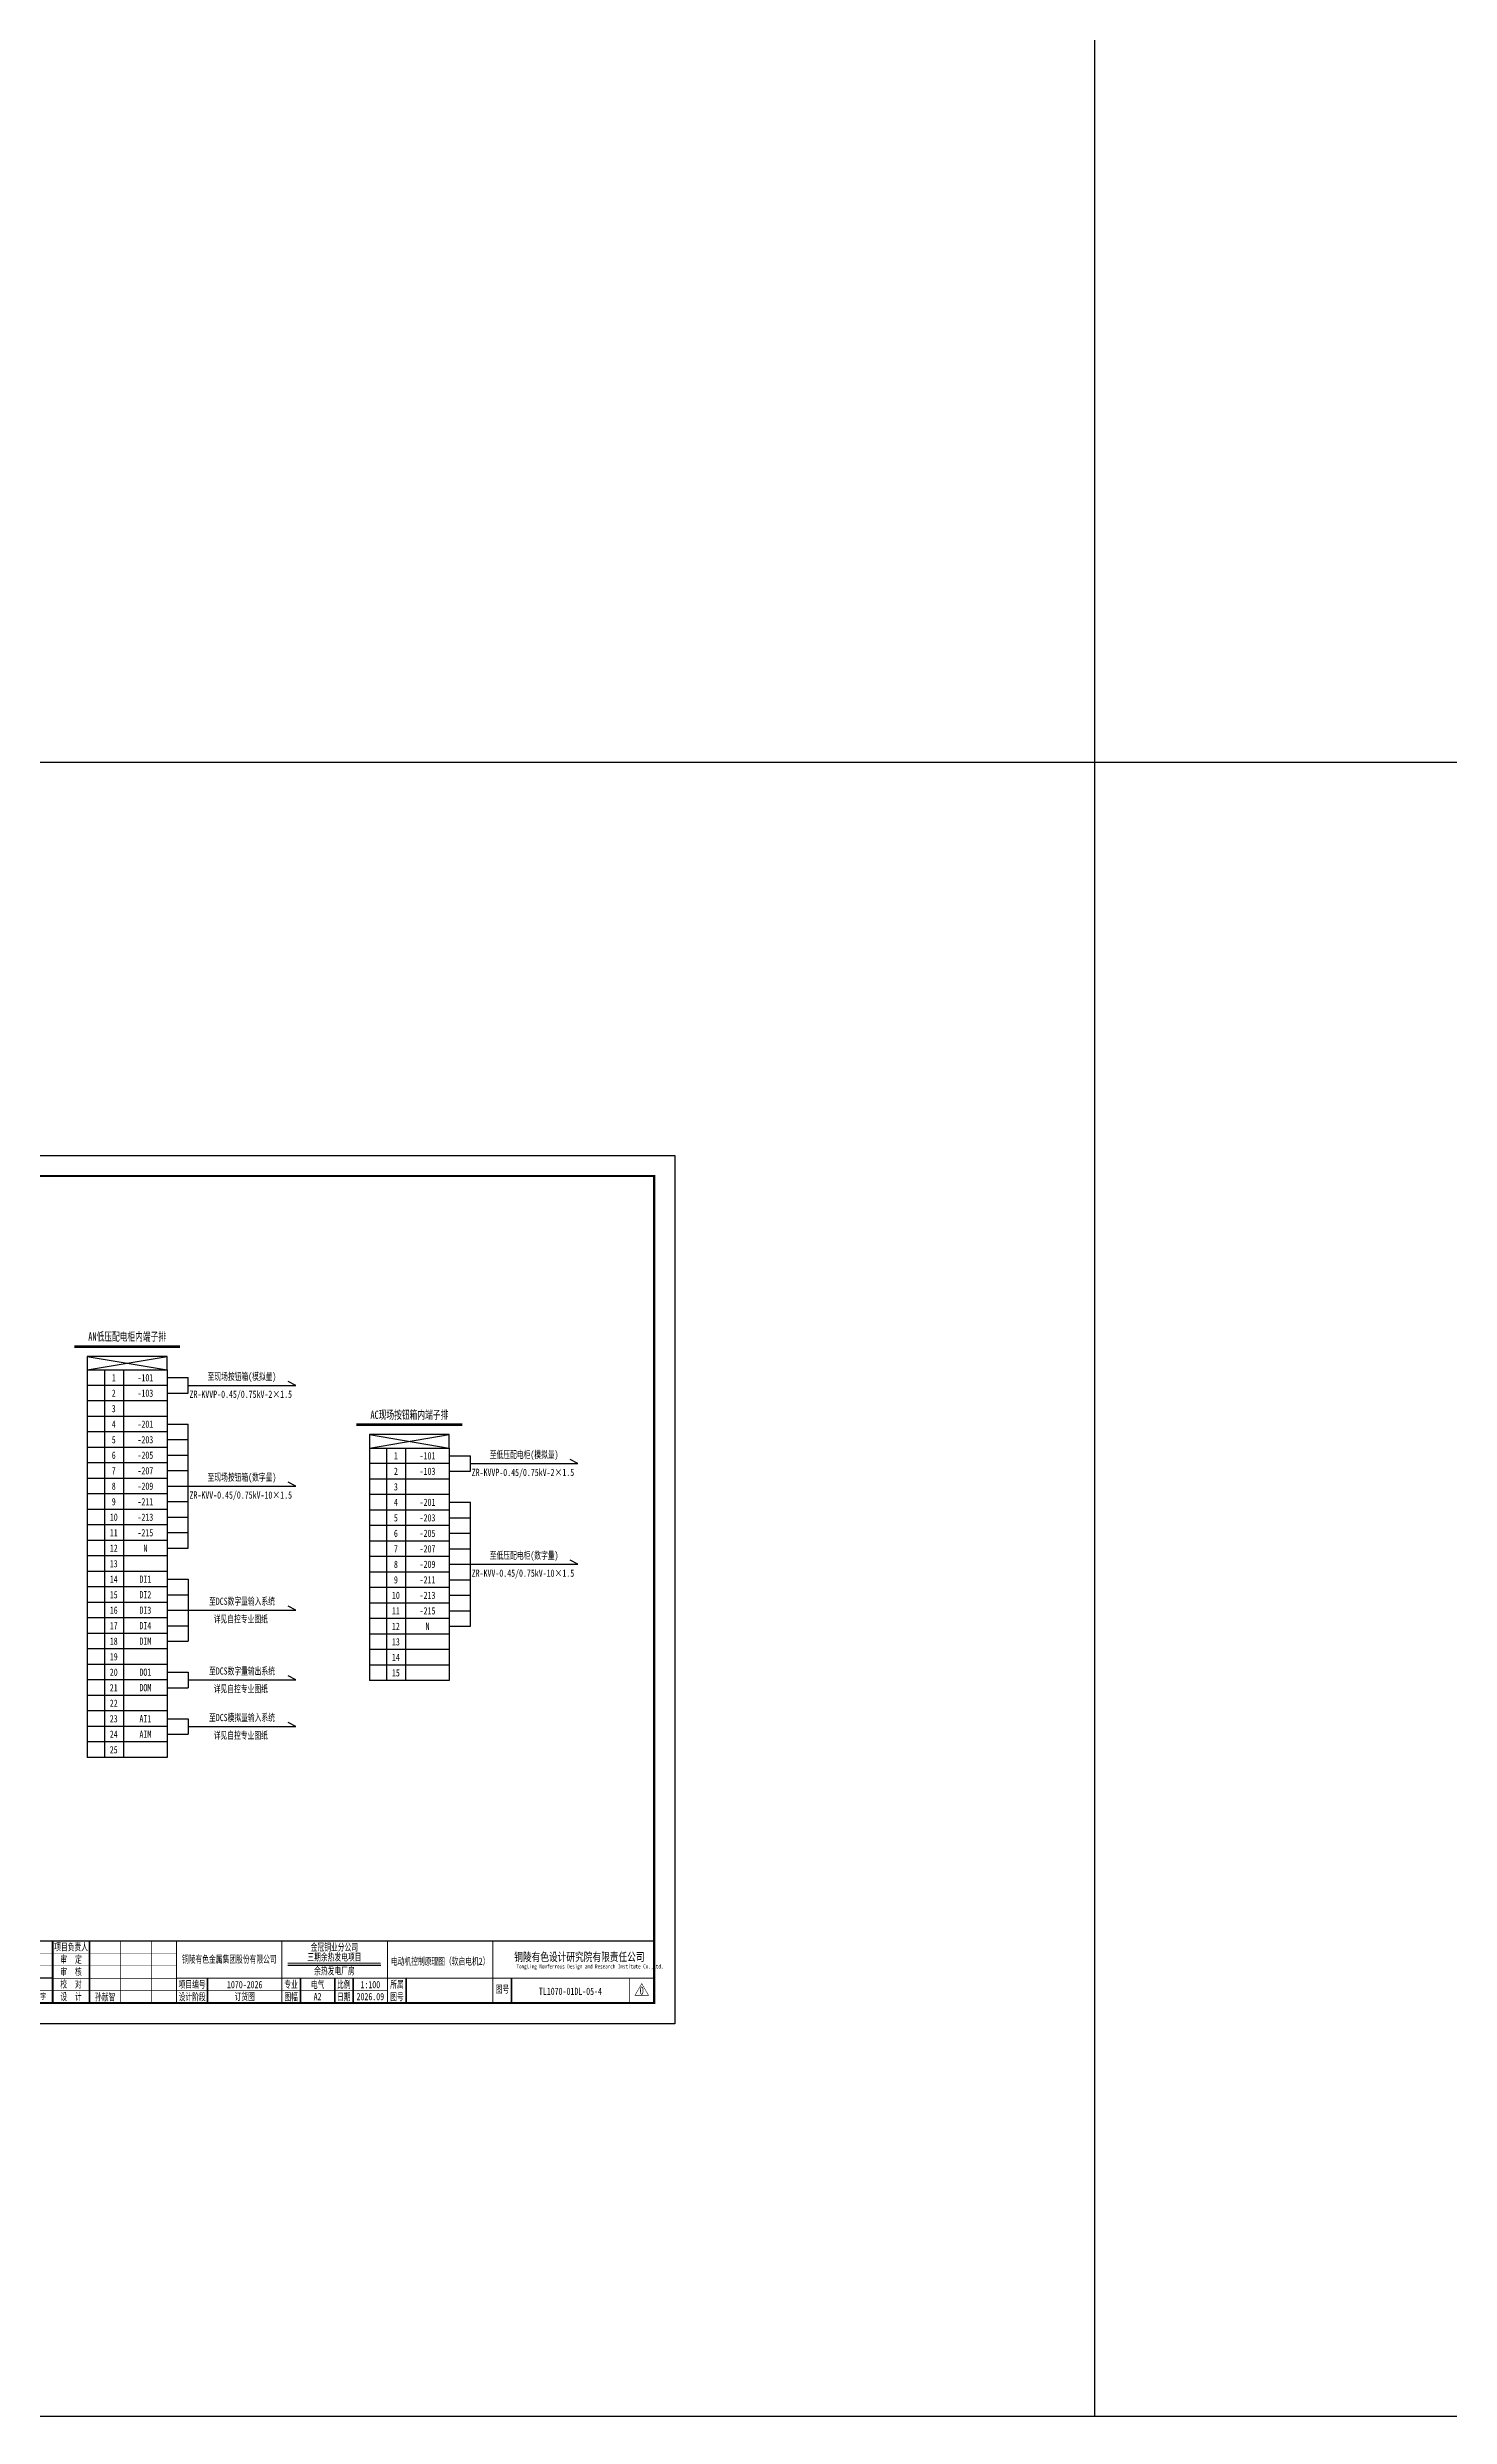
# Model space of a CAD drawing. Header units: millimetres. Extents: x -24326 to 675674, y 148048 to 606396.
# Drawn here: x 425032 to 492836, y 148048 to 262635 of the extents above; entities that cross this region are included whole.
import ezdxf
from ezdxf.enums import TextEntityAlignment as Align

# ---------------------------------------------------------------- set-up
doc = ezdxf.new("R2010")
doc.units = ezdxf.units.MM
doc.layers.add('CAXA0层', color=7, linetype='Continuous', lineweight=25)
doc.layers.add('SW', color=8, linetype='Continuous', lineweight=20)
for name, color, linetype in [('TEXT', 4, 'Continuous'), ('动力平面设备层', 1, 'Continuous'), ('图框', 7, 'Continuous'), ('照明平面设备层', 1, 'Continuous')]:
    doc.layers.add(name, color=color, linetype=linetype)
doc.styles.add('HZ', font='simsun.ttf', dxfattribs={"width": 0.75})
doc.styles.add('标准', font='NSimSun.ttf', dxfattribs={"width": 0.667})

# ---------------------------------------------------------------- blocks, each defined once
blk = doc.blocks.new('3')
at = {"layer": 'TEXT', "color": 7, "lineweight": 25, "style": 'HZ', "width": 0.75}
for s, height, p in [('铜陵有色设计研究院有限责任公司', 400, (221501, 249018)), ('Tongling Nonferrous Design and Research Institute Co.,Ltd.', 200, (221613, 248659))]:
    blk.add_text(s, height=height, dxfattribs=at).set_placement(p)
blk = doc.blocks.new('铜陵有色图签02')
at = {"layer": '图框', "linetype": 'Continuous', "lineweight": 50}
for p, q in [((-38401, 3003), (-38401, 1)), ((-29100, 3001), (-29100, 0))]:
    blk.add_line(p, q, dxfattribs=at)
at = {"layer": '图框', "color": 7, "linetype": 'Continuous', "lineweight": 25}
for p, q in [((-36201, 3010), (-36201, 9)), ((-34701, 3010), (-34701, 9)), ((-33401, 3017), (-33401, 16)), ((-31901, 3017), (-31901, 16)), ((-30601, 3017), (-30601, 16)), ((-29100, 1201), (-37501, 1201))]:
    blk.add_line(p, q, dxfattribs=at)
at = {"layer": '图框', "color": 7, "linetype": 'Continuous', "lineweight": 35}
for p, q in [((-27300, 3001), (-27300, 1)), ((-21600, 1197), (-21600, -3)), ((-17100, 1200), (-17100, 0)), ((-15450, 0), (-15450, 1200)), ((-14550, 1200), (-14550, 0)), ((-12000, 1201), (-12000, 1)), ((-6900, 1202), (-6900, 2))]:
    blk.add_line(p, q, dxfattribs=at)
at = {"layer": '图框', "lineweight": 25}
blk.add_line((-17723, 1830), (-13223, 1830), dxfattribs=at)
at = {"layer": '图框', "lineweight": 70, "const_width": 70}
blk.add_lwpolyline([(-17980, 3001), (0, 3001), (-38401, 3001)], dxfattribs=at)
at = {"layer": '图框', "color": 7, "linetype": 'Continuous', "lineweight": 25, "const_width": 25}
for points in [[(-37501, 3000), (-37501, 0)], [(-23100, 2401), (-37501, 2401)], [(-25800, 3001), (-25800, 1)], [(-24300, 3001), (-24300, 1)], [(-23100, 1801), (-37501, 1801)], [(-23100, 1201), (-29100, 1201)], [(-12900, 600), (-18000, 600), (-37501, 600)], [(-602, 943), (-932, 371), (-272, 371), (-602, 943)]]:
    blk.add_lwpolyline(points, dxfattribs=at)
at = {"layer": '图框', "linetype": 'Continuous', "lineweight": 50, "const_width": 50}
for points in [[(-23100, 3001), (-23100, 1)], [(-18000, 3000), (-18000, 0)]]:
    blk.add_lwpolyline(points, dxfattribs=at)
at = {"layer": '图框', "lineweight": 50, "const_width": 50}
for points in [[(-12900, 3001), (-12900, 1)], [(-7800, 3001), (-7800, 1)], [(0, 3000), (0, 0)], [(-23100, 1200), (0, 1200)]]:
    blk.add_lwpolyline(points, dxfattribs=at)
at = {"layer": '图框', "lineweight": 25, "const_width": 35}
blk.add_lwpolyline([(-17723, 1930), (-13223, 1930)], dxfattribs=at)
at = {"layer": '图框', "color": 7, "linetype": 'Continuous', "lineweight": 35, "const_width": 25}
blk.add_lwpolyline([(-1200, 1201), (-1200, 0)], dxfattribs=at)
at = {"layer": '图框', "linetype": 'Continuous', "lineweight": 70, "const_width": 70}
blk.add_lwpolyline([(-38401, 1), (0, 0)], dxfattribs=at)
at = {"layer": '图框', "lineweight": 25}
blk.add_blockref('3', (-228268, -246986), dxfattribs=at)
at = {"layer": 'TEXT', "color": 7, "lineweight": 25, "style": '标准', "width": 0.667}
for s, height, p in [('会', 300, (-37942, 2054)), ('冶  炼', 300, (-36862, 1955)), ('总  图', 300, (-36862, 2555)), ('建  筑', 300, (-34062, 2562)), ('化  工', 300, (-34062, 1962)), ('给排水', 300, (-31262, 1962)), ('热  工', 300, (-31262, 2562)), ('项目负责人', 350, (-28197, 2541)), ('审  定', 350, (-28197, 1941)), ('签', 300, (-37942, 1404)), ('选  矿', 300, (-36862, 1355)), ('暖  通', 300, (-34062, 1362)), ('自  控', 300, (-31262, 1362)), ('审  核', 350, (-28197, 1341)), ('栏', 300, (-37942, 754)), ('采  矿', 300, (-36862, 754)), ('专  业', 300, (-36862, 170)), ('签  字', 300, (-35449, 170)), ('机  械', 300, (-34062, 761)), ('专  业', 300, (-34062, 177)), ('签  字', 300, (-32649, 177)), ('专  业', 300, (-31262, 177)), ('电  气', 300, (-31262, 761)), ('签  字', 300, (-29849, 177)), ('校  对', 350, (-28197, 741)), ('设  计', 350, (-28197, 139)), ('项目编号', 350, (-22343, 730)), ('设计阶段', 350, (-22343, 130)), ('专业', 350, (-17559, 730)), ('图幅', 350, (-17559, 130)), ('比例', 350, (-15009, 730)), ('日期', 350, (-15009, 130)), ('所属', 350, (-12438, 730)), ('图号', 350, (-12438, 130)), ('图号', 350, (-7339, 495))]:
    blk.add_text(s, height=height, dxfattribs=at).set_placement(p, align=Align.CENTER)

msp = doc.modelspace()

# ---------------------------------------------------------------- linework, layer by layer
at = {"color": 2, "linetype": 'ByBlock', "lineweight": -3, "ltscale": 100}
for p, q in [((475673.59742, 148047.80554), (475673.59742, 548047.80554)), ((675673.59742, 228047.80554), (-24326.40258, 228047.80554)), ((675673.59742, 148047.80554), (-24326.40258, 148047.80554))]:
    msp.add_line(p, q, dxfattribs=at)
at = {"color": 2, "linetype": 'ByBlock', "lineweight": 25}
for p, q in [((426956.06393, 199323.53757), (430823.09037, 198672.70808)), ((426956.06393, 198672.70808), (430823.09037, 199323.53757)), ((426956.06393, 198672.70808), (426956.06393, 179927.64492)), ((426956.06393, 198672.70808), (430823.09037, 198672.70808)), ((427791.95857, 198672.70808), (427791.95857, 179927.64492)), ((428711.38047, 198672.70808), (428711.38047, 179927.64492)), ((430823.09037, 198672.70808), (430823.09037, 179927.64492)), ((430823.09037, 197922.90555), (426956.06393, 197922.90555)), ((430823.09037, 197173.10302), (426956.06393, 197173.10302)), ((430823.09037, 196423.3005), (426956.06393, 196423.3005)), ((430823.09037, 195673.49797), (426956.06393, 195673.49797)), ((430823.09037, 194923.69545), (426956.06393, 194923.69545)), ((430823.09037, 194173.89292), (426956.06393, 194173.89292)), ((430823.09037, 193424.09039), (426956.06393, 193424.09039)), ((430823.09037, 192674.28787), (426956.06393, 192674.28787)), ((430823.09037, 191924.48534), (426956.06393, 191924.48534)), ((430823.09037, 191174.68281), (426956.06393, 191174.68281)), ((430823.09037, 190424.88029), (426956.06393, 190424.88029)), ((430823.09037, 189675.07776), (426956.06393, 189675.07776)), ((430823.09037, 188925.27524), (426956.06393, 188925.27524)), ((430823.09037, 188175.47271), (426956.06393, 188175.47271)), ((430823.09037, 187425.67018), (426956.06393, 187425.67018)), ((430823.09037, 186675.86766), (426956.06393, 186675.86766)), ((430823.09037, 185926.06513), (426956.06393, 185926.06513)), ((430823.09037, 185176.26261), (426956.06393, 185176.26261)), ((430823.09037, 184426.46008), (426956.06393, 184426.46008)), ((430823.09037, 183676.65755), (426956.06393, 183676.65755)), ((430823.09037, 182926.85503), (426956.06393, 182926.85503)), ((430823.09037, 182177.0525), (426956.06393, 182177.0525)), ((430823.09037, 181427.24997), (426956.06393, 181427.24997)), ((430823.09037, 180677.44745), (426956.06393, 180677.44745)), ((430823.09037, 179927.64492), (426956.06393, 179927.64492))]:
    msp.add_line(p, q, dxfattribs=at)
at = {"color": 1, "linetype": 'ByBlock'}
for p, q in [((430823.09037, 198297.80681), (431842.07126, 198297.80681)), ((431842.07126, 197548.00429), (431842.07126, 198297.80681)), ((430823.09037, 197548.00429), (431842.07126, 197548.00429)), ((431842.07126, 197922.90555), (437043.30237, 197922.90555)), ((430823.09037, 196048.39923), (431842.07126, 196048.39923)), ((431842.07126, 190049.97903), (431842.07126, 196048.39923)), ((430823.09037, 195298.59671), (431842.07126, 195298.59671)), ((430823.09037, 194548.79418), (431842.07126, 194548.79418)), ((430823.09037, 193798.99166), (431842.07126, 193798.99166)), ((444467.33912, 194518.40609), (445486.32002, 194518.40609)), ((444467.33912, 193768.60357), (445486.32002, 193768.60357)), ((445486.32002, 193768.60357), (445486.32002, 194518.40609)), ((445486.32002, 194143.50483), (450687.55112, 194143.50483)), ((430823.09037, 193049.18913), (431842.07126, 193049.18913)), ((431842.07126, 193049.18913), (437043.30237, 193049.18913)), ((430823.09037, 192299.3866), (431842.07126, 192299.3866)), ((430823.09037, 191549.58408), (431842.07126, 191549.58408)), ((444467.33912, 192268.99851), (445486.32002, 192268.99851)), ((444467.33912, 191519.19599), (445486.32002, 191519.19599)), ((445486.32002, 186270.5783), (445486.32002, 192268.99851)), ((430823.09037, 190799.78155), (431842.07126, 190799.78155)), ((444467.33912, 190769.39346), (445486.32002, 190769.39346)), ((430823.09037, 190049.97903), (431842.07126, 190049.97903)), ((444467.33912, 190019.59094), (445486.32002, 190019.59094)), ((444467.33912, 189269.78841), (445486.32002, 189269.78841)), ((445486.32002, 189269.78841), (450687.55112, 189269.78841)), ((430823.09037, 188550.37397), (431842.07126, 188550.37397)), ((444467.33912, 188519.98588), (445486.32002, 188519.98588)), ((430823.09037, 187800.57145), (431842.07126, 187800.57145)), ((430823.09037, 187050.76892), (431842.07126, 187050.76892)), ((431842.07126, 187050.76892), (437043.30237, 187050.76892)), ((444467.33912, 187770.18336), (445486.32002, 187770.18336)), ((444467.33912, 187020.38083), (445486.32002, 187020.38083)), ((430823.09037, 186300.96639), (431842.07126, 186300.96639)), ((444467.33912, 186270.5783), (445486.32002, 186270.5783)), ((430823.09037, 185551.16387), (431842.07126, 185551.16387)), ((430823.09037, 184051.55882), (431842.07126, 184051.55882)), ((431842.07126, 183676.65755), (437043.30237, 183676.65755)), ((430823.09037, 183301.75629), (431842.07126, 183301.75629)), ((430823.09037, 181802.15124), (431842.07126, 181802.15124)), ((430823.09037, 181052.34871), (431842.07126, 181052.34871)), ((431842.07126, 181427.24997), (437043.30237, 181427.24997))]:
    msp.add_line(p, q, dxfattribs=at)
at = {"color": 3, "linetype": 'ByBlock', "lineweight": 25}
for p, q in [((440600.31269, 195544.13685), (444467.33912, 194893.30736)), ((440600.31269, 194893.30736), (444467.33912, 195544.13685)), ((440600.31269, 194893.30736), (440600.31269, 183646.26946)), ((440600.31269, 194893.30736), (444467.33912, 194893.30736)), ((441436.20732, 194893.30736), (441436.20732, 183646.26946)), ((442355.62923, 194893.30736), (442355.62923, 183646.26946)), ((444467.33912, 194893.30736), (444467.33912, 183646.26946)), ((444467.33912, 194143.50483), (440600.31269, 194143.50483)), ((444467.33912, 193393.7023), (440600.31269, 193393.7023)), ((444467.33912, 192643.89978), (440600.31269, 192643.89978)), ((444467.33912, 191894.09725), (440600.31269, 191894.09725)), ((444467.33912, 191144.29472), (440600.31269, 191144.29472)), ((444467.33912, 190394.4922), (440600.31269, 190394.4922)), ((444467.33912, 189644.68967), (440600.31269, 189644.68967)), ((444467.33912, 188894.88715), (440600.31269, 188894.88715)), ((444467.33912, 188145.08462), (440600.31269, 188145.08462)), ((444467.33912, 187395.28209), (440600.31269, 187395.28209)), ((444467.33912, 186645.47957), (440600.31269, 186645.47957)), ((444467.33912, 185895.67704), (440600.31269, 185895.67704)), ((444467.33912, 185145.87452), (440600.31269, 185145.87452)), ((444467.33912, 184396.07199), (440600.31269, 184396.07199)), ((444467.33912, 183646.26946), (440600.31269, 183646.26946))]:
    msp.add_line(p, q, dxfattribs=at)
at = {"color": 2, "linetype": 'ByBlock', "lineweight": 25}
msp.add_lwpolyline([(426956.06393, 198672.70808), (430823.09037, 198672.70808), (430823.09037, 199323.53757), (426956.06393, 199323.53757)], close=True, dxfattribs=at)
at = {"color": 3, "linetype": 'ByBlock', "lineweight": 25}
msp.add_lwpolyline([(440600.31269, 194893.30736), (444467.33912, 194893.30736), (444467.33912, 195544.13685), (440600.31269, 195544.13685)], close=True, dxfattribs=at)
at = {"layer": 'CAXA0层', "color": 2, "linetype": 'ByBlock', "lineweight": 40}
msp.add_line((426340.50451, 199827.00676), (431438.64979, 199827.00676), dxfattribs=at)
at = {"layer": 'CAXA0层', "color": 2, "linetype": 'ByBlock', "lineweight": 0}
msp.add_line((426340.50451, 199761.52383), (431438.64979, 199761.52383), dxfattribs=at)
at = {"layer": 'CAXA0层', "color": 3, "linetype": 'ByBlock', "lineweight": 40}
msp.add_line((439984.75326, 196047.60604), (445082.89855, 196047.60604), dxfattribs=at)
at = {"layer": 'CAXA0层', "color": 3, "linetype": 'ByBlock', "lineweight": 0}
msp.add_line((439984.75326, 195982.12311), (445082.89855, 195982.12311), dxfattribs=at)
at = {"layer": '动力平面设备层', "color": 1, "linetype": 'ByBlock', "lineweight": -3, "ltscale": 100}
for p, q in [((437043.30237, 197922.90555), (436666.73808, 198116.11221)), ((450687.55112, 194143.50483), (450310.98684, 194336.71149)), ((437043.30237, 193049.18913), (436666.73808, 193242.39579)), ((450687.55112, 189269.78841), (450310.98684, 189462.99507)), ((431842.07126, 188550.37397), (431842.07126, 185551.16387)), ((437043.30237, 187050.76892), (436666.73808, 187243.97558)), ((431842.07126, 184051.55882), (431842.07126, 183301.75629)), ((437043.30237, 183676.65755), (436666.73808, 183869.86422)), ((431842.07126, 181802.15124), (431842.07126, 181052.34871)), ((437043.30237, 181427.24997), (436666.73808, 181620.45664))]:
    msp.add_line(p, q, dxfattribs=at)
at = {"layer": '图框', "linetype": 'Continuous', "lineweight": 100, "const_width": 100}
msp.add_lwpolyline([(398473.59742, 168047.80554), (454373.59742, 168047.80554), (454373.59742, 208047.80554), (398473.59742, 208047.80554)], close=True, dxfattribs=at)
at = {"layer": '照明平面设备层', "color": 0, "lineweight": -3, "ltscale": 100}
msp.add_lwpolyline([(395973.59742, 209047.80554), (455373.59742, 209047.80554), (455373.59742, 167047.80554), (395973.59742, 167047.80554)], close=True, dxfattribs=at)

# ---------------------------------------------------------------- block references
at = {"layer": '图框', "lineweight": 25}
msp.add_blockref('铜陵有色图签02', (454373.59742, 168047.80554), dxfattribs=at)

# ---------------------------------------------------------------- texts
at = {"layer": 'SW', "color": 2, "linetype": 'ByBlock', "lineweight": 25, "style": '标准', "width": 0.667}
msp.add_text('AN低压配电柜内端子排', height=400, dxfattribs=at).set_placement((428889.34942, 200082.02079), align=Align.CENTER)
at = {"layer": 'SW', "color": 7, "linetype": 'ByBlock', "lineweight": 25, "style": '标准', "width": 0.667}
for s, p in [('1', (428240.18889, 198122.90555)), ('-101', (429769.48196, 198122.90555)), ('至现场按钮箱(模拟量)', (434441.2557, 198180.11402)), ('2', (428240.18889, 197373.10302)), ('-103', (429769.48196, 197373.10302)), ('ZR-KVVP-0.45/0.75kV-2×1.5', (434384.28063, 197320.17658)), ('4', (428240.18889, 195873.49797)), ('3', (428240.18889, 196623.3005)), ('-201', (429769.48196, 195873.49797)), ('5', (428240.18889, 195123.69545)), ('-203', (429769.48196, 195123.69545)), ('至低压配电柜(模拟量)', (448085.50445, 194400.7133)), ('6', (428240.18889, 194373.89292)), ('7', (428240.18889, 193624.09039)), ('-205', (429769.48196, 194373.89292)), ('-207', (429769.48196, 193624.09039)), ('至现场按钮箱(数字量)', (434441.2557, 193306.3976)), ('2', (441884.43765, 193593.7023)), ('1', (441884.43765, 194343.50483)), ('-101', (443413.73071, 194343.50483)), ('-103', (443413.73071, 193593.7023)), ('ZR-KVVP-0.45/0.75kV-2×1.5', (448028.52939, 193540.77586)), ('8', (428240.18889, 192874.28787)), ('-209', (429769.48196, 192874.28787)), ('ZR-KVV-0.45/0.75kV-10×1.5', (434384.28063, 192446.46016)), ('3', (441884.43765, 192843.89978)), ('10', (428240.18889, 191374.68281)), ('9', (428240.18889, 192124.48534)), ('-211', (429769.48196, 192124.48534)), ('-213', (429769.48196, 191374.68281)), ('4', (441884.43765, 192094.09725)), ('5', (441884.43765, 191344.29472)), ('-201', (443413.73071, 192094.09725)), ('-203', (443413.73071, 191344.29472)), ('11', (428240.18889, 190624.88029)), ('12', (428240.18889, 189875.07776)), ('-215', (429769.48196, 190624.88029)), ('N', (429769.48196, 189875.07776)), ('6', (441884.43765, 190594.4922)), ('-205', (443413.73071, 190594.4922)), ('13', (428240.18889, 189125.27524)), ('8', (441884.43765, 189094.88715)), ('7', (441884.43765, 189844.68967)), ('-207', (443413.73071, 189844.68967)), ('-209', (443413.73071, 189094.88715)), ('至低压配电柜(数字量)', (448085.50445, 189526.99688)), ('14', (428240.18889, 188375.47271)), ('15', (428240.18889, 187625.67018)), ('DI1', (429769.48196, 188375.47271)), ('DI2', (429769.48196, 187625.67018)), ('10', (441884.43765, 187595.28209)), ('9', (441884.43765, 188345.08462)), ('-211', (443413.73071, 188345.08462)), ('-213', (443413.73071, 187595.28209)), ('ZR-KVV-0.45/0.75kV-10×1.5', (448028.52939, 188667.05944)), ('16', (428240.18889, 186875.86766)), ('DI3', (429769.48196, 186875.86766)), ('至DCS数字量输入系统', (434441.2557, 187307.97739)), ('详见自控专业图纸', (434384.28063, 186448.03995)), ('11', (441884.43765, 186845.47957)), ('-215', (443413.73071, 186845.47957)), ('17', (428240.18889, 186126.06513)), ('18', (428240.18889, 185376.26261)), ('DI4', (429769.48196, 186126.06513)), ('DIM', (429769.48196, 185376.26261)), ('12', (441884.43765, 186095.67704)), ('13', (441884.43765, 185345.87452)), ('N', (443413.73071, 186095.67704)), ('19', (428240.18889, 184626.46008)), ('14', (441884.43765, 184596.07199)), ('20', (428240.18889, 183876.65755)), ('21', (428240.18889, 183126.85503)), ('DO1', (429769.48196, 183876.65755)), ('DOM', (429769.48196, 183126.85503)), ('至DCS数字量输出系统', (434441.2557, 183933.86602)), ('详见自控专业图纸', (434384.28063, 183073.92858)), ('15', (441884.43765, 183846.26946)), ('22', (428240.18889, 182377.0525)), ('23', (428240.18889, 181627.24997)), ('24', (428240.18889, 180877.44745)), ('AI1', (429769.48196, 181627.24997)), ('AIM', (429769.48196, 180877.44745)), ('至DCS模拟量输入系统', (434441.2557, 181684.45844)), ('详见自控专业图纸', (434384.28063, 180824.521)), ('25', (428240.18889, 180127.64492))]:
    msp.add_text(s, height=350, dxfattribs=at).set_placement(p, align=Align.CENTER)
at = {"layer": 'SW', "color": 3, "linetype": 'ByBlock', "lineweight": 25, "style": '标准', "width": 0.667}
msp.add_text('AC现场按钮箱内端子排', height=400, dxfattribs=at).set_placement((442533.59818, 196302.62007), align=Align.CENTER)
at = {"layer": 'SW', "color": 4, "linetype": 'Continuous', "lineweight": 25, "style": '标准', "width": 0.667}
for s, height, p in [('金冠铜业分公司', 350, (438910.44932, 170576.69826)), ('铜陵有色金属集团股份有限公司', 350, (433827.45058, 169995.49497)), ('三期余热发电项目', 350, (438910.44932, 170098.57327)), ('余热发电厂房', 350, (438910.44932, 169430.29975)), ('电动机控制原理图（软启电机2）', 350, (444024.50883, 169894.71849)), ('1070-2026', 350, (434573.02114, 168767.48556)), ('电气', 350, (438097.77392, 168767.48556)), ('A2', 350, (438097.77392, 168187.78351)), ('2026.09', 350, (440647.77392, 168187.78351)), ('1:100', 350, (440647.77392, 168767.48556)), ('TL1070-01DL-05-4', 350, (450322.91182, 168444.2761)), ('0', 400, (453771.3699, 168455.76591))]:
    msp.add_text(s, height=height, dxfattribs=at).set_placement(p, align=Align.CENTER)
at = {"layer": 'SW', "color": 7, "linetype": 'Continuous', "lineweight": 25, "style": '标准', "width": 0.667}
msp.add_text('孙献智', height=350, dxfattribs=at).set_placement((427825.33482, 168168.32387), align=Align.CENTER)
at = {"layer": 'SW', "color": 1, "linetype": 'Continuous', "lineweight": 25, "style": '标准', "width": 0.667}
msp.add_text('订货图', height=350, dxfattribs=at).set_placement((434573.02114, 168187.78351), align=Align.CENTER)

doc.saveas('drawing.dxf')
